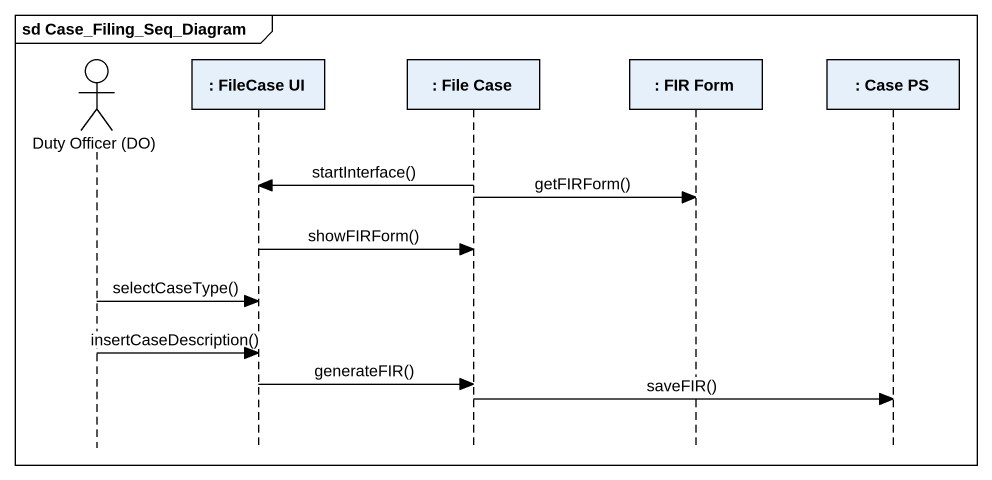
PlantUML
@startuml
mainframe sd Case_Filing_Seq_Diagram
hide footbox
actor "Duty Officer (DO)" as Duty_Officer_DO
participant ": FileCase UI" as FileCase_UI
participant ": File Case" as File_Case
participant ": FIR Form" as FIR_Form
participant ": Case PS" as Case_PS

File_Case -> FileCase_UI : startInterface()
File_Case -> FIR_Form : getFIRForm()
FileCase_UI -> File_Case : showFIRForm()
Duty_Officer_DO -> FileCase_UI : selectCaseType()
Duty_Officer_DO -> FileCase_UI : insertCaseDescription()
FileCase_UI -> File_Case : generateFIR()
File_Case -> Case_PS : saveFIR()
@enduml
